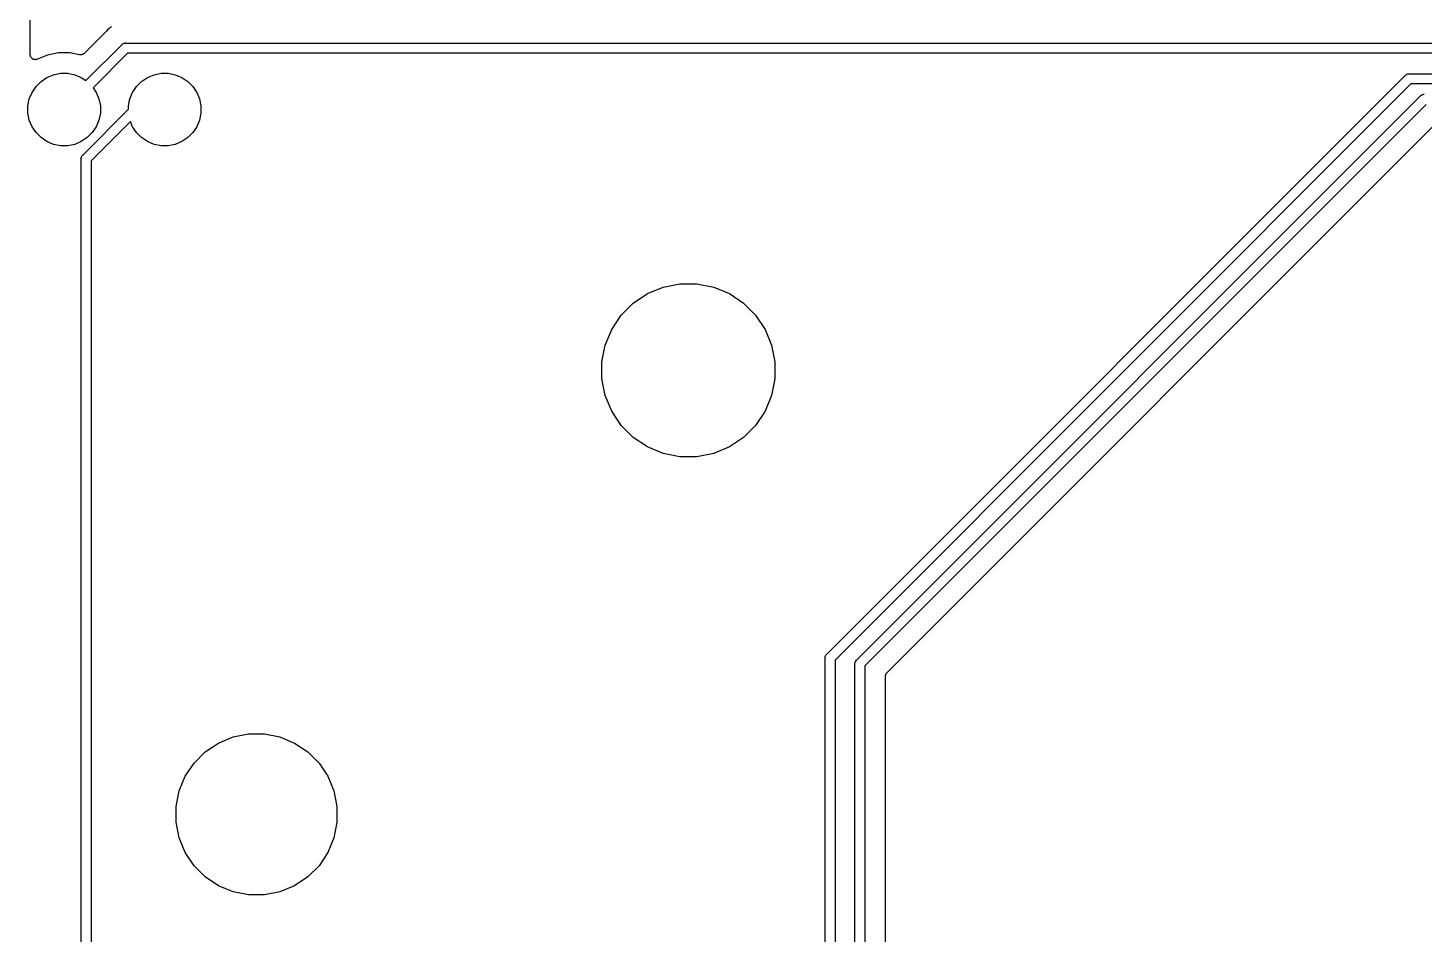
# Model space of a CAD drawing. Extents: x 77 to 229, y -160 to -63.
# Drawn here: x 133.95 to 168.65, y -125.01 to -102.49 of the extents above; entities that cross this region are included whole.
import ezdxf

# ---------------------------------------------------------------- set-up
doc = ezdxf.new("R2010")
doc.units = 0
doc.layers.add('BLACK', color=7, linetype='CONTINUOUS')

msp = doc.modelspace()

# ---------------------------------------------------------------- linework, layer by layer
at = {"layer": 'BLACK', "linetype": 'CONTINUOUS'}
for p, q in [((134.008, -103.156), (134.008, -81.7183)), ((135.903, -102.573), (135.349, -103.127)), ((135.906, -102.569), (135.903, -102.573)), ((135.91, -102.565), (135.906, -102.569)), ((135.911, -102.564), (135.91, -102.565)), ((135.927, -102.544), (135.911, -102.564)), ((135.981, -102.5), (135.927, -102.544)), ((136.024, -102.465), (135.981, -102.5)), ((135.393, -103.801), (136.284, -102.91)), ((136.284, -102.91), (136.288, -102.905)), ((136.288, -102.905), (136.293, -102.901)), ((136.293, -102.901), (136.307, -102.89)), ((136.293, -102.901), (136.293, -102.901)), ((136.307, -102.89), (136.329, -102.878)), ((136.329, -102.878), (136.334, -102.876)), ((136.334, -102.876), (136.352, -102.871)), ((136.352, -102.871), (136.371, -102.869)), ((136.371, -102.869), (136.377, -102.868)), ((136.371, -102.869), (136.371, -102.869)), ((136.377, -102.868), (136.383, -102.869)), ((136.383, -102.869), (189.636, -102.869)), ((134.009, -103.168), (134.008, -103.156)), ((134.01, -103.18), (134.009, -103.168)), ((134.014, -103.192), (134.01, -103.18)), ((134.01, -103.18), (134.01, -103.18)), ((134.01, -103.18), (134.01, -103.18)), ((134.017, -103.203), (134.014, -103.192)), ((134.017, -103.204), (134.017, -103.203)), ((134.018, -103.204), (134.017, -103.204)), ((134.023, -103.215), (134.018, -103.204)), ((134.029, -103.225), (134.023, -103.215)), ((134.029, -103.226), (134.029, -103.225)), ((134.037, -103.235), (134.029, -103.226)), ((134.029, -103.226), (134.029, -103.226)), ((134.044, -103.245), (134.037, -103.235)), ((134.045, -103.245), (134.044, -103.245)), ((134.054, -103.253), (134.045, -103.245)), ((134.045, -103.245), (134.045, -103.245)), ((134.063, -103.261), (134.054, -103.253)), ((134.064, -103.261), (134.063, -103.261)), ((134.075, -103.267), (134.064, -103.261)), ((134.064, -103.261), (134.064, -103.261)), ((134.085, -103.273), (134.075, -103.267)), ((134.086, -103.273), (134.085, -103.273)), ((134.085, -103.273), (134.085, -103.273)), ((134.097, -103.276), (134.086, -103.273)), ((134.109, -103.28), (134.097, -103.276)), ((134.122, -103.281), (134.109, -103.28)), ((134.109, -103.28), (134.109, -103.28)), ((134.109, -103.28), (134.109, -103.28)), ((134.133, -103.283), (134.122, -103.281)), ((134.134, -103.283), (134.133, -103.283)), ((134.146, -103.282), (134.134, -103.283)), ((134.134, -103.283), (134.134, -103.283)), ((134.158, -103.281), (134.146, -103.282)), ((134.159, -103.28), (134.158, -103.28)), ((134.158, -103.28), (134.158, -103.281)), ((134.17, -103.277), (134.159, -103.28)), ((134.182, -103.274), (134.17, -103.277)), ((134.183, -103.273), (134.182, -103.274)), ((134.184, -103.273), (134.183, -103.273)), ((134.183, -103.273), (134.183, -103.273)), ((134.183, -103.273), (134.183, -103.273)), ((134.439, -103.167), (134.184, -103.273)), ((134.711, -103.113), (134.439, -103.167)), ((134.989, -103.113), (134.711, -103.113)), ((135.234, -103.162), (134.989, -103.113)), ((135.246, -103.163), (135.234, -103.162)), ((135.258, -103.164), (135.246, -103.163)), ((135.259, -103.164), (135.258, -103.164)), ((135.258, -103.164), (135.258, -103.164)), ((135.271, -103.163), (135.259, -103.164)), ((135.282, -103.162), (135.271, -103.163)), ((135.283, -103.162), (135.282, -103.162)), ((135.295, -103.158), (135.283, -103.162)), ((135.283, -103.162), (135.283, -103.162)), ((135.306, -103.155), (135.295, -103.158)), ((135.307, -103.155), (135.306, -103.155)), ((135.318, -103.149), (135.307, -103.155)), ((135.307, -103.155), (135.307, -103.155)), ((135.328, -103.144), (135.318, -103.149)), ((135.329, -103.143), (135.328, -103.144)), ((135.338, -103.136), (135.329, -103.143)), ((135.329, -103.143), (135.329, -103.143)), ((135.347, -103.128), (135.338, -103.136)), ((135.348, -103.127), (135.347, -103.128)), ((135.349, -103.127), (135.348, -103.127)), ((135.348, -103.127), (135.348, -103.127)), ((135.348, -103.127), (135.348, -103.127)), ((136.429, -103.119), (135.57, -103.978)), ((189.682, -103.119), (136.429, -103.119)), ((134.276, -103.822), (134.424, -103.723)), ((134.424, -103.723), (134.587, -103.656)), ((134.587, -103.656), (134.761, -103.621)), ((134.761, -103.621), (134.939, -103.621)), ((134.939, -103.621), (135.113, -103.656)), ((135.113, -103.656), (135.276, -103.723)), ((135.276, -103.723), (135.393, -103.801)), ((136.776, -103.822), (136.924, -103.723)), ((136.924, -103.723), (137.087, -103.656)), ((137.087, -103.656), (137.261, -103.621)), ((137.261, -103.621), (137.439, -103.621)), ((137.439, -103.621), (137.613, -103.656)), ((137.613, -103.656), (137.776, -103.723)), ((137.776, -103.723), (137.924, -103.822)), ((153.805, -118.052), (168.182, -103.675)), ((168.182, -103.675), (168.186, -103.67)), ((168.186, -103.67), (168.191, -103.666)), ((168.191, -103.666), (168.205, -103.655)), ((168.191, -103.666), (168.191, -103.666)), ((168.205, -103.655), (168.227, -103.643)), ((168.205, -103.655), (168.205, -103.655)), ((168.205, -103.655), (168.205, -103.655)), ((168.227, -103.643), (168.25, -103.636)), ((168.25, -103.636), (168.269, -103.634)), ((168.269, -103.634), (168.275, -103.633)), ((168.269, -103.634), (168.269, -103.634)), ((168.275, -103.633), (168.281, -103.634)), ((168.281, -103.634), (193.299, -103.634)), ((133.985, -104.258), (134.052, -104.095)), ((134.052, -104.095), (134.151, -103.947)), ((134.151, -103.947), (134.276, -103.822)), ((135.57, -103.978), (135.648, -104.095)), ((135.648, -104.095), (135.715, -104.258)), ((136.485, -104.258), (136.552, -104.095)), ((136.552, -104.095), (136.651, -103.947)), ((136.651, -103.947), (136.776, -103.822)), ((137.924, -103.822), (138.049, -103.947)), ((138.049, -103.947), (138.148, -104.095)), ((138.148, -104.095), (138.215, -104.258)), ((168.327, -103.884), (154.014, -118.197)), ((193.345, -103.884), (168.327, -103.884)), ((133.95, -104.432), (133.985, -104.258)), ((133.95, -104.61), (133.95, -104.432)), ((135.715, -104.258), (135.75, -104.432)), ((135.75, -104.432), (135.75, -104.61)), ((136.45, -104.432), (136.485, -104.258)), ((136.45, -104.514), (136.45, -104.432)), ((138.215, -104.258), (138.25, -104.432)), ((138.25, -104.432), (138.25, -104.61)), ((154.547, -118.199), (168.563, -104.183)), ((168.708, -104.392), (154.756, -118.344)), ((168.563, -104.183), (168.567, -104.178)), ((168.567, -104.178), (168.572, -104.174)), ((168.572, -104.174), (168.586, -104.163)), ((168.572, -104.174), (168.572, -104.174)), ((168.586, -104.163), (168.608, -104.151)), ((168.586, -104.163), (168.586, -104.163)), ((168.586, -104.163), (168.586, -104.163)), ((168.608, -104.151), (168.631, -104.144)), ((168.631, -104.144), (168.65, -104.142)), ((168.65, -104.142), (168.656, -104.141)), ((168.65, -104.142), (168.65, -104.142)), ((133.985, -104.784), (133.95, -104.61)), ((134.052, -104.947), (133.985, -104.784)), ((135.311, -105.653), (136.45, -104.514)), ((135.715, -104.784), (135.648, -104.947)), ((135.75, -104.61), (135.715, -104.784)), ((138.215, -104.784), (138.148, -104.947)), ((138.25, -104.61), (138.215, -104.784)), ((134.151, -105.095), (134.052, -104.947)), ((134.276, -105.22), (134.151, -105.095)), ((135.549, -105.095), (135.424, -105.22)), ((136.499, -104.819), (135.52, -105.798)), ((135.648, -104.947), (135.549, -105.095)), ((136.552, -104.947), (136.499, -104.819)), ((136.651, -105.095), (136.552, -104.947)), ((136.776, -105.22), (136.651, -105.095)), ((138.049, -105.095), (137.924, -105.22)), ((138.148, -104.947), (138.049, -105.095)), ((155.301, -118.517), (168.881, -104.937)), ((134.424, -105.319), (134.276, -105.22)), ((134.587, -105.386), (134.424, -105.319)), ((134.761, -105.421), (134.587, -105.386)), ((134.939, -105.421), (134.761, -105.421)), ((135.113, -105.386), (134.939, -105.421)), ((135.276, -105.319), (135.113, -105.386)), ((135.424, -105.22), (135.276, -105.319)), ((136.924, -105.319), (136.776, -105.22)), ((137.087, -105.386), (136.924, -105.319)), ((137.261, -105.421), (137.087, -105.386)), ((137.439, -105.421), (137.261, -105.421)), ((137.613, -105.386), (137.439, -105.421)), ((137.776, -105.319), (137.613, -105.386)), ((137.924, -105.22), (137.776, -105.319)), ((135.269, -105.746), (135.271, -105.728)), ((135.27, -105.752), (135.269, -105.746)), ((135.27, -126.689), (135.27, -105.752)), ((135.271, -105.728), (135.272, -105.721)), ((135.272, -105.721), (135.279, -105.698)), ((135.279, -105.698), (135.291, -105.676)), ((135.291, -105.676), (135.302, -105.662)), ((135.302, -105.662), (135.306, -105.657)), ((135.302, -105.662), (135.302, -105.662)), ((135.306, -105.657), (135.311, -105.653)), ((135.52, -105.798), (135.52, -126.643)), ((149.35, -109.095), (149.741, -108.933)), ((149.741, -108.933), (150.156, -108.85)), ((150.156, -108.85), (150.58, -108.85)), ((150.58, -108.85), (150.995, -108.933)), ((150.995, -108.933), (151.386, -109.095)), ((148.997, -109.33), (149.35, -109.095)), ((151.386, -109.095), (151.739, -109.33)), ((148.463, -109.982), (148.698, -109.629)), ((148.698, -109.629), (148.997, -109.33)), ((151.739, -109.33), (152.038, -109.629)), ((152.038, -109.629), (152.273, -109.982)), ((148.301, -110.373), (148.463, -109.982)), ((152.273, -109.982), (152.435, -110.373)), ((148.218, -110.788), (148.301, -110.373)), ((152.435, -110.373), (152.518, -110.788)), ((148.218, -111.212), (148.218, -110.788)), ((152.518, -110.788), (152.518, -111.212)), ((148.301, -111.627), (148.218, -111.212)), ((152.518, -111.212), (152.435, -111.627)), ((148.463, -112.018), (148.301, -111.627)), ((152.435, -111.627), (152.273, -112.018)), ((148.698, -112.371), (148.463, -112.018)), ((152.273, -112.018), (152.038, -112.371)), ((148.997, -112.67), (148.698, -112.371)), ((152.038, -112.371), (151.739, -112.67)), ((149.35, -112.905), (148.997, -112.67)), ((151.739, -112.67), (151.386, -112.905)), ((149.741, -113.067), (149.35, -112.905)), ((150.156, -113.15), (149.741, -113.067)), ((150.995, -113.067), (150.58, -113.15)), ((151.386, -112.905), (150.995, -113.067)), ((150.58, -113.15), (150.156, -113.15)), ((153.763, -118.145), (153.766, -118.12)), ((153.764, -118.151), (153.763, -118.145)), ((153.764, -143.169), (153.764, -118.151)), ((153.766, -118.12), (153.773, -118.097)), ((153.773, -118.097), (153.785, -118.075)), ((153.785, -118.075), (153.796, -118.061)), ((153.796, -118.061), (153.8, -118.056)), ((153.796, -118.061), (153.796, -118.061)), ((153.8, -118.056), (153.805, -118.052)), ((154.014, -118.197), (154.014, -143.215)), ((154.505, -118.292), (154.506, -118.286)), ((154.506, -118.298), (154.505, -118.292)), ((154.506, -118.286), (154.508, -118.267)), ((154.506, -118.286), (154.506, -118.286)), ((154.506, -144.165), (154.506, -118.298)), ((154.508, -118.267), (154.515, -118.244)), ((154.515, -118.244), (154.527, -118.222)), ((154.527, -118.222), (154.542, -118.203)), ((154.542, -118.203), (154.547, -118.199)), ((154.756, -118.344), (154.756, -144.211)), ((155.264, -118.605), (155.265, -118.593)), ((155.264, -118.606), (155.264, -118.605)), ((155.264, -118.607), (155.264, -118.606)), ((155.264, -118.606), (155.264, -118.606)), ((155.264, -118.606), (155.264, -118.606)), ((155.264, -144.18), (155.264, -118.607)), ((155.265, -118.593), (155.267, -118.582)), ((155.267, -118.58), (155.27, -118.569)), ((155.267, -118.581), (155.267, -118.58)), ((155.267, -118.582), (155.267, -118.581)), ((155.27, -118.569), (155.274, -118.558)), ((155.274, -118.557), (155.28, -118.546)), ((155.274, -118.558), (155.274, -118.557)), ((155.274, -118.557), (155.274, -118.557)), ((155.28, -118.546), (155.285, -118.536)), ((155.285, -118.536), (155.286, -118.536)), ((155.286, -118.535), (155.294, -118.526)), ((155.286, -118.536), (155.286, -118.535)), ((155.294, -118.526), (155.301, -118.517)), ((139.049, -120.109), (139.435, -120.032)), ((139.435, -120.032), (139.829, -120.032)), ((139.829, -120.032), (140.215, -120.109)), ((138.357, -120.478), (138.685, -120.26)), ((138.685, -120.26), (139.049, -120.109)), ((140.215, -120.109), (140.579, -120.26)), ((140.579, -120.26), (140.907, -120.478)), ((137.86, -121.085), (138.078, -120.757)), ((138.078, -120.757), (138.357, -120.478)), ((140.907, -120.478), (141.186, -120.757)), ((141.186, -120.757), (141.404, -121.085)), ((137.709, -121.449), (137.86, -121.085)), ((141.404, -121.085), (141.555, -121.449)), ((137.632, -121.835), (137.709, -121.449)), ((141.555, -121.449), (141.632, -121.835)), ((137.632, -122.229), (137.632, -121.835)), ((141.632, -121.835), (141.632, -122.229)), ((137.709, -122.615), (137.632, -122.229)), ((141.632, -122.229), (141.555, -122.615)), ((137.86, -122.979), (137.709, -122.615)), ((141.555, -122.615), (141.404, -122.979)), ((138.078, -123.307), (137.86, -122.979)), ((141.404, -122.979), (141.186, -123.307)), ((138.357, -123.586), (138.078, -123.307)), ((141.186, -123.307), (140.907, -123.586)), ((138.685, -123.804), (138.357, -123.586)), ((139.049, -123.955), (138.685, -123.804)), ((140.579, -123.804), (140.215, -123.955)), ((140.907, -123.586), (140.579, -123.804)), ((139.435, -124.032), (139.049, -123.955)), ((139.829, -124.032), (139.435, -124.032)), ((140.215, -123.955), (139.829, -124.032))]:
    msp.add_line(p, q, dxfattribs=at)

doc.saveas('drawing.dxf')
